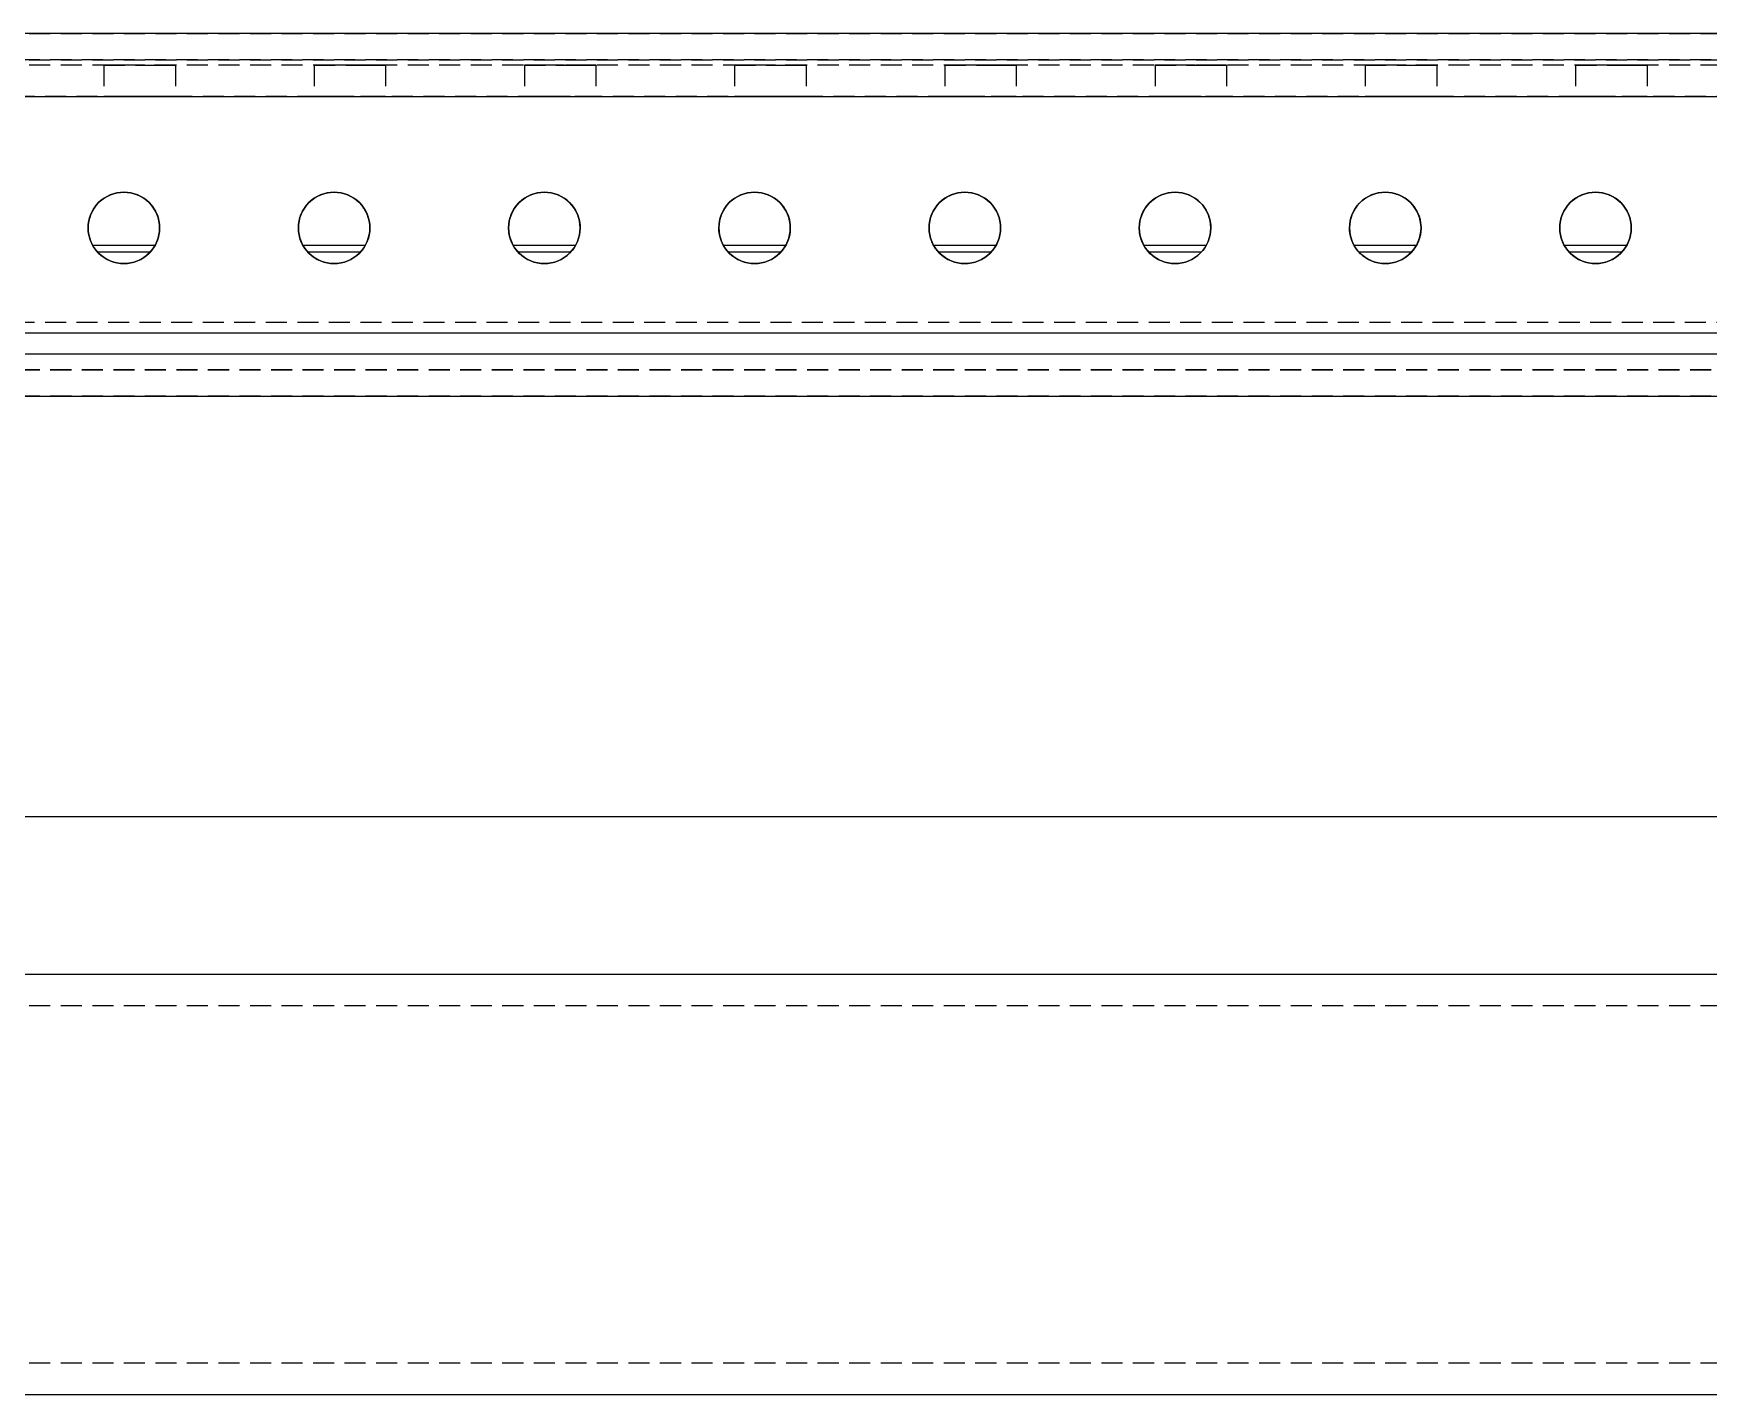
# Model space of a CAD drawing. Header units: metres. Extents: x -200 to 4040, y -1684 to 360.
# Drawn here: x 2071.4 to 2230.8, y -775 to -645.5 of the extents above; entities that cross this region are included whole.
import ezdxf

# ---------------------------------------------------------------- set-up
doc = ezdxf.new("R2010")
doc.units = ezdxf.units.M
doc.linetypes.add('DASHED2', pattern=[3, 2, -1])
for name, color, linetype in [('GIZLI', 8, 'DASHED2'), ('GORUNEN', 7, 'Continuous'), ('TEGET', 9, 'Continuous')]:
    doc.layers.add(name, color=color, linetype=linetype)

msp = doc.modelspace()

# ---------------------------------------------------------------- linework, layer by layer
at = {"layer": 'GIZLI'}
for points in [[(2630, -645.5), (445, -645.5)], [(445, -645.5), (2630, -645.5)], [(445, -645.5), (2630, -645.5)], [(2630, -648), (445, -648)], [(445, -648), (2630, -648)], [(2630, -648), (445, -648)], [(445, -648), (2630, -648)], [(2670, -648.5), (1121.5, -648.5)], [(2670, -648.5), (1121.5, -648.5)], [(2079.87, -648.5), (2078.1, -648.5)], [(2078.1, -648.5), (2083.13, -648.5)], [(2078.1, -648.5), (2078.1, -651.5)], [(2084.9, -648.5), (2079.87, -648.5)], [(2083.13, -648.5), (2084.9, -648.5)], [(2084.9, -648.5), (2084.9, -651.5)], [(2099.87, -648.5), (2098.1, -648.5)], [(2098.1, -648.5), (2103.13, -648.5)], [(2098.1, -648.5), (2098.1, -651.5)], [(2104.9, -648.5), (2099.87, -648.5)], [(2103.13, -648.5), (2104.9, -648.5)], [(2104.9, -648.5), (2104.9, -651.5)], [(2119.87, -648.5), (2118.1, -648.5)], [(2118.1, -648.5), (2123.13, -648.5)], [(2118.1, -648.5), (2118.1, -651.5)], [(2124.9, -648.5), (2119.87, -648.5)], [(2123.13, -648.5), (2124.9, -648.5)], [(2124.9, -648.5), (2124.9, -651.5)], [(2139.87, -648.5), (2138.1, -648.5)], [(2138.1, -648.5), (2143.13, -648.5)], [(2138.1, -648.5), (2138.1, -651.5)], [(2144.9, -648.5), (2139.87, -648.5)], [(2143.13, -648.5), (2144.9, -648.5)], [(2144.9, -648.5), (2144.9, -651.5)], [(2159.87, -648.5), (2158.1, -648.5)], [(2158.1, -648.5), (2163.13, -648.5)], [(2158.1, -648.5), (2158.1, -651.5)], [(2164.9, -648.5), (2159.87, -648.5)], [(2163.13, -648.5), (2164.9, -648.5)], [(2164.9, -648.5), (2164.9, -651.5)], [(2179.87, -648.5), (2178.1, -648.5)], [(2178.1, -648.5), (2183.13, -648.5)], [(2178.1, -648.5), (2178.1, -651.5)], [(2184.9, -648.5), (2179.87, -648.5)], [(2183.13, -648.5), (2184.9, -648.5)], [(2184.9, -648.5), (2184.9, -651.5)], [(2199.87, -648.5), (2198.1, -648.5)], [(2198.1, -648.5), (2203.13, -648.5)], [(2198.1, -648.5), (2198.1, -651.5)], [(2204.9, -648.5), (2199.87, -648.5)], [(2203.13, -648.5), (2204.9, -648.5)], [(2204.9, -648.5), (2204.9, -651.5)], [(2219.87, -648.5), (2218.1, -648.5)], [(2218.1, -648.5), (2223.13, -648.5)], [(2218.1, -648.5), (2218.1, -651.5)], [(2224.9, -648.5), (2219.87, -648.5)], [(2223.13, -648.5), (2224.9, -648.5)], [(2224.9, -648.5), (2224.9, -651.5)], [(3061.5, -651.5), (1121.5, -651.5)], [(3061.5, -651.5), (1121.5, -651.5)], [(2079.87, -651.5), (2078.1, -651.5)], [(2078.1, -651.5), (2083.13, -651.5)], [(2084.9, -651.5), (2079.87, -651.5)], [(2083.13, -651.5), (2084.9, -651.5)], [(2099.87, -651.5), (2098.1, -651.5)], [(2098.1, -651.5), (2103.13, -651.5)], [(2104.9, -651.5), (2099.87, -651.5)], [(2103.13, -651.5), (2104.9, -651.5)], [(2119.87, -651.5), (2118.1, -651.5)], [(2118.1, -651.5), (2123.13, -651.5)], [(2124.9, -651.5), (2119.87, -651.5)], [(2123.13, -651.5), (2124.9, -651.5)], [(2139.87, -651.5), (2138.1, -651.5)], [(2138.1, -651.5), (2143.13, -651.5)], [(2144.9, -651.5), (2139.87, -651.5)], [(2143.13, -651.5), (2144.9, -651.5)], [(2159.87, -651.5), (2158.1, -651.5)], [(2158.1, -651.5), (2163.13, -651.5)], [(2164.9, -651.5), (2159.87, -651.5)], [(2163.13, -651.5), (2164.9, -651.5)], [(2179.87, -651.5), (2178.1, -651.5)], [(2178.1, -651.5), (2183.13, -651.5)], [(2184.9, -651.5), (2179.87, -651.5)], [(2183.13, -651.5), (2184.9, -651.5)], [(2199.87, -651.5), (2198.1, -651.5)], [(2198.1, -651.5), (2203.13, -651.5)], [(2204.9, -651.5), (2199.87, -651.5)], [(2203.13, -651.5), (2204.9, -651.5)], [(2219.87, -651.5), (2218.1, -651.5)], [(2218.1, -651.5), (2223.13, -651.5)], [(2224.9, -651.5), (2219.87, -651.5)], [(2223.13, -651.5), (2224.9, -651.5)], [(2076.6, -664), (2076.615, -663.676), (2076.662, -663.355), (2076.738, -663.04), (2076.845, -662.733), (2076.98, -662.439), (2077.142, -662.158), (2077.331, -661.894), (2077.544, -661.649), (2077.779, -661.426), (2078.034, -661.226), (2078.307, -661.051), (2078.596, -660.903), (2078.897, -660.784), (2079.209, -660.693), (2079.528, -660.633), (2079.763, -660.608), (2080, -660.6)], [(2076.6, -664), (2076.616, -663.667), (2076.665, -663.337), (2076.746, -663.013), (2076.859, -662.699), (2077.001, -662.397), (2077.173, -662.111), (2077.372, -661.843), (2077.596, -661.596), (2077.843, -661.372), (2078.111, -661.173), (2078.397, -661.001), (2078.699, -660.859), (2079.013, -660.746), (2079.337, -660.665), (2079.667, -660.616), (2080, -660.6)], [(2080, -660.6), (2079.667, -660.616), (2079.337, -660.665), (2079.013, -660.746), (2078.699, -660.859), (2078.397, -661.001), (2078.111, -661.173), (2077.843, -661.372), (2077.596, -661.596), (2077.372, -661.843), (2077.173, -662.111), (2077.001, -662.397), (2076.859, -662.699), (2076.746, -663.013), (2076.665, -663.337), (2076.616, -663.667), (2076.6, -664)], [(2080, -660.6), (2080.324, -660.615), (2080.645, -660.662), (2080.96, -660.738), (2081.267, -660.845), (2081.561, -660.98), (2081.842, -661.142), (2082.106, -661.331), (2082.351, -661.544), (2082.574, -661.779), (2082.774, -662.034), (2082.949, -662.307), (2083.097, -662.596), (2083.216, -662.897), (2083.307, -663.209), (2083.367, -663.528), (2083.392, -663.763), (2083.4, -664)], [(2080, -660.6), (2080.333, -660.616), (2080.663, -660.665), (2080.987, -660.746), (2081.301, -660.859), (2081.603, -661.001), (2081.889, -661.173), (2082.157, -661.372), (2082.404, -661.596), (2082.628, -661.843), (2082.827, -662.111), (2082.999, -662.397), (2083.141, -662.699), (2083.254, -663.013), (2083.335, -663.337), (2083.384, -663.667), (2083.4, -664)], [(2083.4, -664), (2083.384, -663.667), (2083.335, -663.337), (2083.254, -663.013), (2083.141, -662.699), (2082.999, -662.397), (2082.827, -662.111), (2082.628, -661.843), (2082.404, -661.596), (2082.157, -661.372), (2081.889, -661.173), (2081.603, -661.001), (2081.301, -660.859), (2080.987, -660.746), (2080.663, -660.665), (2080.333, -660.616), (2080, -660.6)], [(2096.6, -664), (2096.615, -663.676), (2096.662, -663.355), (2096.738, -663.04), (2096.845, -662.733), (2096.98, -662.439), (2097.142, -662.158), (2097.331, -661.894), (2097.544, -661.649), (2097.779, -661.426), (2098.034, -661.226), (2098.307, -661.051), (2098.596, -660.903), (2098.897, -660.784), (2099.209, -660.693), (2099.528, -660.633), (2099.763, -660.608), (2100, -660.6)], [(2096.6, -664), (2096.616, -663.667), (2096.665, -663.337), (2096.746, -663.013), (2096.859, -662.699), (2097.001, -662.397), (2097.173, -662.111), (2097.372, -661.843), (2097.596, -661.596), (2097.843, -661.372), (2098.111, -661.173), (2098.397, -661.001), (2098.699, -660.859), (2099.013, -660.746), (2099.337, -660.665), (2099.667, -660.616), (2100, -660.6)], [(2100, -660.6), (2099.667, -660.616), (2099.337, -660.665), (2099.013, -660.746), (2098.699, -660.859), (2098.397, -661.001), (2098.111, -661.173), (2097.843, -661.372), (2097.596, -661.596), (2097.372, -661.843), (2097.173, -662.111), (2097.001, -662.397), (2096.859, -662.699), (2096.746, -663.013), (2096.665, -663.337), (2096.616, -663.667), (2096.6, -664)], [(2100, -660.6), (2100.324, -660.615), (2100.645, -660.662), (2100.96, -660.738), (2101.267, -660.845), (2101.561, -660.98), (2101.842, -661.142), (2102.106, -661.331), (2102.351, -661.544), (2102.574, -661.779), (2102.774, -662.034), (2102.949, -662.307), (2103.097, -662.596), (2103.216, -662.897), (2103.307, -663.209), (2103.367, -663.528), (2103.392, -663.763), (2103.4, -664)], [(2100, -660.6), (2100.333, -660.616), (2100.663, -660.665), (2100.987, -660.746), (2101.301, -660.859), (2101.603, -661.001), (2101.889, -661.173), (2102.157, -661.372), (2102.404, -661.596), (2102.628, -661.843), (2102.827, -662.111), (2102.999, -662.397), (2103.141, -662.699), (2103.254, -663.013), (2103.335, -663.337), (2103.384, -663.667), (2103.4, -664)], [(2103.4, -664), (2103.384, -663.667), (2103.335, -663.337), (2103.254, -663.013), (2103.141, -662.699), (2102.999, -662.397), (2102.827, -662.111), (2102.628, -661.843), (2102.404, -661.596), (2102.157, -661.372), (2101.889, -661.173), (2101.603, -661.001), (2101.301, -660.859), (2100.987, -660.746), (2100.663, -660.665), (2100.333, -660.616), (2100, -660.6)], [(2116.6, -664), (2116.615, -663.676), (2116.662, -663.355), (2116.738, -663.04), (2116.845, -662.733), (2116.98, -662.439), (2117.142, -662.158), (2117.331, -661.894), (2117.544, -661.649), (2117.779, -661.426), (2118.034, -661.226), (2118.307, -661.051), (2118.596, -660.903), (2118.897, -660.784), (2119.209, -660.693), (2119.528, -660.633), (2119.763, -660.608), (2120, -660.6)], [(2116.6, -664), (2116.616, -663.667), (2116.665, -663.337), (2116.746, -663.013), (2116.859, -662.699), (2117.001, -662.397), (2117.173, -662.111), (2117.372, -661.843), (2117.596, -661.596), (2117.843, -661.372), (2118.111, -661.173), (2118.397, -661.001), (2118.699, -660.859), (2119.013, -660.746), (2119.337, -660.665), (2119.667, -660.616), (2120, -660.6)], [(2120, -660.6), (2119.667, -660.616), (2119.337, -660.665), (2119.013, -660.746), (2118.699, -660.859), (2118.397, -661.001), (2118.111, -661.173), (2117.843, -661.372), (2117.596, -661.596), (2117.372, -661.843), (2117.173, -662.111), (2117.001, -662.397), (2116.859, -662.699), (2116.746, -663.013), (2116.665, -663.337), (2116.616, -663.667), (2116.6, -664)], [(2120, -660.6), (2120.324, -660.615), (2120.645, -660.662), (2120.96, -660.738), (2121.267, -660.845), (2121.561, -660.98), (2121.842, -661.142), (2122.106, -661.331), (2122.351, -661.544), (2122.574, -661.779), (2122.774, -662.034), (2122.949, -662.307), (2123.097, -662.596), (2123.216, -662.897), (2123.307, -663.209), (2123.367, -663.528), (2123.392, -663.763), (2123.4, -664)], [(2120, -660.6), (2120.333, -660.616), (2120.663, -660.665), (2120.987, -660.746), (2121.301, -660.859), (2121.603, -661.001), (2121.889, -661.173), (2122.157, -661.372), (2122.404, -661.596), (2122.628, -661.843), (2122.827, -662.111), (2122.999, -662.397), (2123.141, -662.699), (2123.254, -663.013), (2123.335, -663.337), (2123.384, -663.667), (2123.4, -664)], [(2123.4, -664), (2123.384, -663.667), (2123.335, -663.337), (2123.254, -663.013), (2123.141, -662.699), (2122.999, -662.397), (2122.827, -662.111), (2122.628, -661.843), (2122.404, -661.596), (2122.157, -661.372), (2121.889, -661.173), (2121.603, -661.001), (2121.301, -660.859), (2120.987, -660.746), (2120.663, -660.665), (2120.333, -660.616), (2120, -660.6)], [(2136.6, -664), (2136.615, -663.676), (2136.662, -663.355), (2136.738, -663.04), (2136.845, -662.733), (2136.98, -662.439), (2137.142, -662.158), (2137.331, -661.894), (2137.544, -661.649), (2137.779, -661.426), (2138.034, -661.226), (2138.307, -661.051), (2138.596, -660.903), (2138.897, -660.784), (2139.209, -660.693), (2139.528, -660.633), (2139.763, -660.608), (2140, -660.6)], [(2136.6, -664), (2136.616, -663.667), (2136.665, -663.337), (2136.746, -663.013), (2136.859, -662.699), (2137.001, -662.397), (2137.173, -662.111), (2137.372, -661.843), (2137.596, -661.596), (2137.843, -661.372), (2138.111, -661.173), (2138.397, -661.001), (2138.699, -660.859), (2139.013, -660.746), (2139.337, -660.665), (2139.667, -660.616), (2140, -660.6)], [(2140, -660.6), (2139.667, -660.616), (2139.337, -660.665), (2139.013, -660.746), (2138.699, -660.859), (2138.397, -661.001), (2138.111, -661.173), (2137.843, -661.372), (2137.596, -661.596), (2137.372, -661.843), (2137.173, -662.111), (2137.001, -662.397), (2136.859, -662.699), (2136.746, -663.013), (2136.665, -663.337), (2136.616, -663.667), (2136.6, -664)], [(2140, -660.6), (2140.324, -660.615), (2140.645, -660.662), (2140.96, -660.738), (2141.267, -660.845), (2141.561, -660.98), (2141.842, -661.142), (2142.106, -661.331), (2142.351, -661.544), (2142.574, -661.779), (2142.774, -662.034), (2142.949, -662.307), (2143.097, -662.596), (2143.216, -662.897), (2143.307, -663.209), (2143.367, -663.528), (2143.392, -663.763), (2143.4, -664)], [(2140, -660.6), (2140.333, -660.616), (2140.663, -660.665), (2140.987, -660.746), (2141.301, -660.859), (2141.603, -661.001), (2141.889, -661.173), (2142.157, -661.372), (2142.404, -661.596), (2142.628, -661.843), (2142.827, -662.111), (2142.999, -662.397), (2143.141, -662.699), (2143.254, -663.013), (2143.335, -663.337), (2143.384, -663.667), (2143.4, -664)], [(2143.4, -664), (2143.384, -663.667), (2143.335, -663.337), (2143.254, -663.013), (2143.141, -662.699), (2142.999, -662.397), (2142.827, -662.111), (2142.628, -661.843), (2142.404, -661.596), (2142.157, -661.372), (2141.889, -661.173), (2141.603, -661.001), (2141.301, -660.859), (2140.987, -660.746), (2140.663, -660.665), (2140.333, -660.616), (2140, -660.6)], [(2156.6, -664), (2156.615, -663.676), (2156.662, -663.355), (2156.738, -663.04), (2156.845, -662.733), (2156.98, -662.439), (2157.142, -662.158), (2157.331, -661.894), (2157.544, -661.649), (2157.779, -661.426), (2158.034, -661.226), (2158.307, -661.051), (2158.596, -660.903), (2158.897, -660.784), (2159.209, -660.693), (2159.528, -660.633), (2159.763, -660.608), (2160, -660.6)], [(2156.6, -664), (2156.616, -663.667), (2156.665, -663.337), (2156.746, -663.013), (2156.859, -662.699), (2157.001, -662.397), (2157.173, -662.111), (2157.372, -661.843), (2157.596, -661.596), (2157.843, -661.372), (2158.111, -661.173), (2158.397, -661.001), (2158.699, -660.859), (2159.013, -660.746), (2159.337, -660.665), (2159.667, -660.616), (2160, -660.6)], [(2160, -660.6), (2159.667, -660.616), (2159.337, -660.665), (2159.013, -660.746), (2158.699, -660.859), (2158.397, -661.001), (2158.111, -661.173), (2157.843, -661.372), (2157.596, -661.596), (2157.372, -661.843), (2157.173, -662.111), (2157.001, -662.397), (2156.859, -662.699), (2156.746, -663.013), (2156.665, -663.337), (2156.616, -663.667), (2156.6, -664)], [(2160, -660.6), (2160.324, -660.615), (2160.645, -660.662), (2160.96, -660.738), (2161.267, -660.845), (2161.561, -660.98), (2161.842, -661.142), (2162.106, -661.331), (2162.351, -661.544), (2162.574, -661.779), (2162.774, -662.034), (2162.949, -662.307), (2163.097, -662.596), (2163.216, -662.897), (2163.307, -663.209), (2163.367, -663.528), (2163.392, -663.763), (2163.4, -664)], [(2160, -660.6), (2160.333, -660.616), (2160.663, -660.665), (2160.987, -660.746), (2161.301, -660.859), (2161.603, -661.001), (2161.889, -661.173), (2162.157, -661.372), (2162.404, -661.596), (2162.628, -661.843), (2162.827, -662.111), (2162.999, -662.397), (2163.141, -662.699), (2163.254, -663.013), (2163.335, -663.337), (2163.384, -663.667), (2163.4, -664)], [(2163.4, -664), (2163.384, -663.667), (2163.335, -663.337), (2163.254, -663.013), (2163.141, -662.699), (2162.999, -662.397), (2162.827, -662.111), (2162.628, -661.843), (2162.404, -661.596), (2162.157, -661.372), (2161.889, -661.173), (2161.603, -661.001), (2161.301, -660.859), (2160.987, -660.746), (2160.663, -660.665), (2160.333, -660.616), (2160, -660.6)], [(2176.6, -664), (2176.615, -663.676), (2176.662, -663.355), (2176.738, -663.04), (2176.845, -662.733), (2176.98, -662.439), (2177.142, -662.158), (2177.331, -661.894), (2177.544, -661.649), (2177.779, -661.426), (2178.034, -661.226), (2178.307, -661.051), (2178.596, -660.903), (2178.897, -660.784), (2179.209, -660.693), (2179.528, -660.633), (2179.763, -660.608), (2180, -660.6)], [(2176.6, -664), (2176.616, -663.667), (2176.665, -663.337), (2176.746, -663.013), (2176.859, -662.699), (2177.001, -662.397), (2177.173, -662.111), (2177.372, -661.843), (2177.596, -661.596), (2177.843, -661.372), (2178.111, -661.173), (2178.397, -661.001), (2178.699, -660.859), (2179.013, -660.746), (2179.337, -660.665), (2179.667, -660.616), (2180, -660.6)], [(2180, -660.6), (2179.667, -660.616), (2179.337, -660.665), (2179.013, -660.746), (2178.699, -660.859), (2178.397, -661.001), (2178.111, -661.173), (2177.843, -661.372), (2177.596, -661.596), (2177.372, -661.843), (2177.173, -662.111), (2177.001, -662.397), (2176.859, -662.699), (2176.746, -663.013), (2176.665, -663.337), (2176.616, -663.667), (2176.6, -664)], [(2180, -660.6), (2180.324, -660.615), (2180.645, -660.662), (2180.96, -660.738), (2181.267, -660.845), (2181.561, -660.98), (2181.842, -661.142), (2182.106, -661.331), (2182.351, -661.544), (2182.574, -661.779), (2182.774, -662.034), (2182.949, -662.307), (2183.097, -662.596), (2183.216, -662.897), (2183.307, -663.209), (2183.367, -663.528), (2183.392, -663.763), (2183.4, -664)], [(2180, -660.6), (2180.333, -660.616), (2180.663, -660.665), (2180.987, -660.746), (2181.301, -660.859), (2181.603, -661.001), (2181.889, -661.173), (2182.157, -661.372), (2182.404, -661.596), (2182.628, -661.843), (2182.827, -662.111), (2182.999, -662.397), (2183.141, -662.699), (2183.254, -663.013), (2183.335, -663.337), (2183.384, -663.667), (2183.4, -664)], [(2183.4, -664), (2183.384, -663.667), (2183.335, -663.337), (2183.254, -663.013), (2183.141, -662.699), (2182.999, -662.397), (2182.827, -662.111), (2182.628, -661.843), (2182.404, -661.596), (2182.157, -661.372), (2181.889, -661.173), (2181.603, -661.001), (2181.301, -660.859), (2180.987, -660.746), (2180.663, -660.665), (2180.333, -660.616), (2180, -660.6)], [(2196.6, -664), (2196.615, -663.676), (2196.662, -663.355), (2196.738, -663.04), (2196.845, -662.733), (2196.98, -662.439), (2197.142, -662.158), (2197.331, -661.894), (2197.544, -661.649), (2197.779, -661.426), (2198.034, -661.226), (2198.307, -661.051), (2198.596, -660.903), (2198.897, -660.784), (2199.209, -660.693), (2199.528, -660.633), (2199.763, -660.608), (2200, -660.6)], [(2196.6, -664), (2196.616, -663.667), (2196.665, -663.337), (2196.746, -663.013), (2196.859, -662.699), (2197.001, -662.397), (2197.173, -662.111), (2197.372, -661.843), (2197.596, -661.596), (2197.843, -661.372), (2198.111, -661.173), (2198.397, -661.001), (2198.699, -660.859), (2199.013, -660.746), (2199.337, -660.665), (2199.667, -660.616), (2200, -660.6)], [(2200, -660.6), (2199.667, -660.616), (2199.337, -660.665), (2199.013, -660.746), (2198.699, -660.859), (2198.397, -661.001), (2198.111, -661.173), (2197.843, -661.372), (2197.596, -661.596), (2197.372, -661.843), (2197.173, -662.111), (2197.001, -662.397), (2196.859, -662.699), (2196.746, -663.013), (2196.665, -663.337), (2196.616, -663.667), (2196.6, -664)], [(2200, -660.6), (2200.324, -660.615), (2200.645, -660.662), (2200.96, -660.738), (2201.267, -660.845), (2201.561, -660.98), (2201.842, -661.142), (2202.106, -661.331), (2202.351, -661.544), (2202.574, -661.779), (2202.774, -662.034), (2202.949, -662.307), (2203.097, -662.596), (2203.216, -662.897), (2203.307, -663.209), (2203.367, -663.528), (2203.392, -663.763), (2203.4, -664)], [(2200, -660.6), (2200.333, -660.616), (2200.663, -660.665), (2200.987, -660.746), (2201.301, -660.859), (2201.603, -661.001), (2201.889, -661.173), (2202.157, -661.372), (2202.404, -661.596), (2202.628, -661.843), (2202.827, -662.111), (2202.999, -662.397), (2203.141, -662.699), (2203.254, -663.013), (2203.335, -663.337), (2203.384, -663.667), (2203.4, -664)], [(2203.4, -664), (2203.384, -663.667), (2203.335, -663.337), (2203.254, -663.013), (2203.141, -662.699), (2202.999, -662.397), (2202.827, -662.111), (2202.628, -661.843), (2202.404, -661.596), (2202.157, -661.372), (2201.889, -661.173), (2201.603, -661.001), (2201.301, -660.859), (2200.987, -660.746), (2200.663, -660.665), (2200.333, -660.616), (2200, -660.6)], [(2216.6, -664), (2216.615, -663.676), (2216.662, -663.355), (2216.738, -663.04), (2216.845, -662.733), (2216.98, -662.439), (2217.142, -662.158), (2217.331, -661.894), (2217.544, -661.649), (2217.779, -661.426), (2218.034, -661.226), (2218.307, -661.051), (2218.596, -660.903), (2218.897, -660.784), (2219.209, -660.693), (2219.528, -660.633), (2219.763, -660.608), (2220, -660.6)], [(2216.6, -664), (2216.616, -663.667), (2216.665, -663.337), (2216.746, -663.013), (2216.859, -662.699), (2217.001, -662.397), (2217.173, -662.111), (2217.372, -661.843), (2217.596, -661.596), (2217.843, -661.372), (2218.111, -661.173), (2218.397, -661.001), (2218.699, -660.859), (2219.013, -660.746), (2219.337, -660.665), (2219.667, -660.616), (2220, -660.6)], [(2220, -660.6), (2219.667, -660.616), (2219.337, -660.665), (2219.013, -660.746), (2218.699, -660.859), (2218.397, -661.001), (2218.111, -661.173), (2217.843, -661.372), (2217.596, -661.596), (2217.372, -661.843), (2217.173, -662.111), (2217.001, -662.397), (2216.859, -662.699), (2216.746, -663.013), (2216.665, -663.337), (2216.616, -663.667), (2216.6, -664)], [(2220, -660.6), (2220.324, -660.615), (2220.645, -660.662), (2220.96, -660.738), (2221.267, -660.845), (2221.561, -660.98), (2221.842, -661.142), (2222.106, -661.331), (2222.351, -661.544), (2222.574, -661.779), (2222.774, -662.034), (2222.949, -662.307), (2223.097, -662.596), (2223.216, -662.897), (2223.307, -663.209), (2223.367, -663.528), (2223.392, -663.763), (2223.4, -664)], [(2220, -660.6), (2220.333, -660.616), (2220.663, -660.665), (2220.987, -660.746), (2221.301, -660.859), (2221.603, -661.001), (2221.889, -661.173), (2222.157, -661.372), (2222.404, -661.596), (2222.628, -661.843), (2222.827, -662.111), (2222.999, -662.397), (2223.141, -662.699), (2223.254, -663.013), (2223.335, -663.337), (2223.384, -663.667), (2223.4, -664)], [(2223.4, -664), (2223.384, -663.667), (2223.335, -663.337), (2223.254, -663.013), (2223.141, -662.699), (2222.999, -662.397), (2222.827, -662.111), (2222.628, -661.843), (2222.404, -661.596), (2222.157, -661.372), (2221.889, -661.173), (2221.603, -661.001), (2221.301, -660.859), (2220.987, -660.746), (2220.663, -660.665), (2220.333, -660.616), (2220, -660.6)], [(2080, -667.4), (2079.676, -667.385), (2079.355, -667.338), (2079.04, -667.262), (2078.733, -667.155), (2078.439, -667.02), (2078.158, -666.858), (2077.894, -666.669), (2077.649, -666.456), (2077.426, -666.221), (2077.226, -665.966), (2077.051, -665.693), (2076.903, -665.404), (2076.784, -665.103), (2076.693, -664.791), (2076.633, -664.472), (2076.608, -664.237), (2076.6, -664)], [(2080, -667.4), (2079.667, -667.384), (2079.337, -667.335), (2079.013, -667.254), (2078.699, -667.141), (2078.397, -666.999), (2078.111, -666.827), (2077.843, -666.628), (2077.596, -666.404), (2077.372, -666.157), (2077.173, -665.889), (2077.001, -665.603), (2076.859, -665.301), (2076.746, -664.987), (2076.665, -664.663), (2076.616, -664.333), (2076.6, -664)], [(2076.6, -664), (2076.616, -664.333), (2076.665, -664.663), (2076.746, -664.987), (2076.859, -665.301), (2077.001, -665.603), (2077.173, -665.889), (2077.372, -666.157), (2077.596, -666.404), (2077.843, -666.628), (2078.111, -666.827), (2078.397, -666.999), (2078.699, -667.141), (2079.013, -667.254), (2079.337, -667.335), (2079.667, -667.384), (2080, -667.4)], [(2083.4, -664), (2083.385, -664.324), (2083.338, -664.645), (2083.262, -664.96), (2083.155, -665.267), (2083.02, -665.561), (2082.858, -665.842), (2082.669, -666.106), (2082.456, -666.351), (2082.221, -666.574), (2081.966, -666.774), (2081.693, -666.949), (2081.404, -667.097), (2081.103, -667.216), (2080.791, -667.307), (2080.472, -667.367), (2080.237, -667.392), (2080, -667.4)], [(2083.4, -664), (2083.384, -664.333), (2083.335, -664.663), (2083.254, -664.987), (2083.141, -665.301), (2082.999, -665.603), (2082.827, -665.889), (2082.628, -666.157), (2082.404, -666.404), (2082.157, -666.628), (2081.889, -666.827), (2081.603, -666.999), (2081.301, -667.141), (2080.987, -667.254), (2080.663, -667.335), (2080.333, -667.384), (2080, -667.4)], [(2080, -667.4), (2080.333, -667.384), (2080.663, -667.335), (2080.987, -667.254), (2081.301, -667.141), (2081.603, -666.999), (2081.889, -666.827), (2082.157, -666.628), (2082.404, -666.404), (2082.628, -666.157), (2082.827, -665.889), (2082.999, -665.603), (2083.141, -665.301), (2083.254, -664.987), (2083.335, -664.663), (2083.384, -664.333), (2083.4, -664)], [(2100, -667.4), (2099.676, -667.385), (2099.355, -667.338), (2099.04, -667.262), (2098.733, -667.155), (2098.439, -667.02), (2098.158, -666.858), (2097.894, -666.669), (2097.649, -666.456), (2097.426, -666.221), (2097.226, -665.966), (2097.051, -665.693), (2096.903, -665.404), (2096.784, -665.103), (2096.693, -664.791), (2096.633, -664.472), (2096.608, -664.237), (2096.6, -664)], [(2100, -667.4), (2099.667, -667.384), (2099.337, -667.335), (2099.013, -667.254), (2098.699, -667.141), (2098.397, -666.999), (2098.111, -666.827), (2097.843, -666.628), (2097.596, -666.404), (2097.372, -666.157), (2097.173, -665.889), (2097.001, -665.603), (2096.859, -665.301), (2096.746, -664.987), (2096.665, -664.663), (2096.616, -664.333), (2096.6, -664)], [(2096.6, -664), (2096.616, -664.333), (2096.665, -664.663), (2096.746, -664.987), (2096.859, -665.301), (2097.001, -665.603), (2097.173, -665.889), (2097.372, -666.157), (2097.596, -666.404), (2097.843, -666.628), (2098.111, -666.827), (2098.397, -666.999), (2098.699, -667.141), (2099.013, -667.254), (2099.337, -667.335), (2099.667, -667.384), (2100, -667.4)], [(2103.4, -664), (2103.385, -664.324), (2103.338, -664.645), (2103.262, -664.96), (2103.155, -665.267), (2103.02, -665.561), (2102.858, -665.842), (2102.669, -666.106), (2102.456, -666.351), (2102.221, -666.574), (2101.966, -666.774), (2101.693, -666.949), (2101.404, -667.097), (2101.103, -667.216), (2100.791, -667.307), (2100.472, -667.367), (2100.237, -667.392), (2100, -667.4)], [(2103.4, -664), (2103.384, -664.333), (2103.335, -664.663), (2103.254, -664.987), (2103.141, -665.301), (2102.999, -665.603), (2102.827, -665.889), (2102.628, -666.157), (2102.404, -666.404), (2102.157, -666.628), (2101.889, -666.827), (2101.603, -666.999), (2101.301, -667.141), (2100.987, -667.254), (2100.663, -667.335), (2100.333, -667.384), (2100, -667.4)], [(2100, -667.4), (2100.333, -667.384), (2100.663, -667.335), (2100.987, -667.254), (2101.301, -667.141), (2101.603, -666.999), (2101.889, -666.827), (2102.157, -666.628), (2102.404, -666.404), (2102.628, -666.157), (2102.827, -665.889), (2102.999, -665.603), (2103.141, -665.301), (2103.254, -664.987), (2103.335, -664.663), (2103.384, -664.333), (2103.4, -664)], [(2120, -667.4), (2119.676, -667.385), (2119.355, -667.338), (2119.04, -667.262), (2118.733, -667.155), (2118.439, -667.02), (2118.158, -666.858), (2117.894, -666.669), (2117.649, -666.456), (2117.426, -666.221), (2117.226, -665.966), (2117.051, -665.693), (2116.903, -665.404), (2116.784, -665.103), (2116.693, -664.791), (2116.633, -664.472), (2116.608, -664.237), (2116.6, -664)], [(2120, -667.4), (2119.667, -667.384), (2119.337, -667.335), (2119.013, -667.254), (2118.699, -667.141), (2118.397, -666.999), (2118.111, -666.827), (2117.843, -666.628), (2117.596, -666.404), (2117.372, -666.157), (2117.173, -665.889), (2117.001, -665.603), (2116.859, -665.301), (2116.746, -664.987), (2116.665, -664.663), (2116.616, -664.333), (2116.6, -664)], [(2116.6, -664), (2116.616, -664.333), (2116.665, -664.663), (2116.746, -664.987), (2116.859, -665.301), (2117.001, -665.603), (2117.173, -665.889), (2117.372, -666.157), (2117.596, -666.404), (2117.843, -666.628), (2118.111, -666.827), (2118.397, -666.999), (2118.699, -667.141), (2119.013, -667.254), (2119.337, -667.335), (2119.667, -667.384), (2120, -667.4)], [(2123.4, -664), (2123.385, -664.324), (2123.338, -664.645), (2123.262, -664.96), (2123.155, -665.267), (2123.02, -665.561), (2122.858, -665.842), (2122.669, -666.106), (2122.456, -666.351), (2122.221, -666.574), (2121.966, -666.774), (2121.693, -666.949), (2121.404, -667.097), (2121.103, -667.216), (2120.791, -667.307), (2120.472, -667.367), (2120.237, -667.392), (2120, -667.4)], [(2123.4, -664), (2123.384, -664.333), (2123.335, -664.663), (2123.254, -664.987), (2123.141, -665.301), (2122.999, -665.603), (2122.827, -665.889), (2122.628, -666.157), (2122.404, -666.404), (2122.157, -666.628), (2121.889, -666.827), (2121.603, -666.999), (2121.301, -667.141), (2120.987, -667.254), (2120.663, -667.335), (2120.333, -667.384), (2120, -667.4)], [(2120, -667.4), (2120.333, -667.384), (2120.663, -667.335), (2120.987, -667.254), (2121.301, -667.141), (2121.603, -666.999), (2121.889, -666.827), (2122.157, -666.628), (2122.404, -666.404), (2122.628, -666.157), (2122.827, -665.889), (2122.999, -665.603), (2123.141, -665.301), (2123.254, -664.987), (2123.335, -664.663), (2123.384, -664.333), (2123.4, -664)], [(2140, -667.4), (2139.676, -667.385), (2139.355, -667.338), (2139.04, -667.262), (2138.733, -667.155), (2138.439, -667.02), (2138.158, -666.858), (2137.894, -666.669), (2137.649, -666.456), (2137.426, -666.221), (2137.226, -665.966), (2137.051, -665.693), (2136.903, -665.404), (2136.784, -665.103), (2136.693, -664.791), (2136.633, -664.472), (2136.608, -664.237), (2136.6, -664)], [(2140, -667.4), (2139.667, -667.384), (2139.337, -667.335), (2139.013, -667.254), (2138.699, -667.141), (2138.397, -666.999), (2138.111, -666.827), (2137.843, -666.628), (2137.596, -666.404), (2137.372, -666.157), (2137.173, -665.889), (2137.001, -665.603), (2136.859, -665.301), (2136.746, -664.987), (2136.665, -664.663), (2136.616, -664.333), (2136.6, -664)], [(2136.6, -664), (2136.616, -664.333), (2136.665, -664.663), (2136.746, -664.987), (2136.859, -665.301), (2137.001, -665.603), (2137.173, -665.889), (2137.372, -666.157), (2137.596, -666.404), (2137.843, -666.628), (2138.111, -666.827), (2138.397, -666.999), (2138.699, -667.141), (2139.013, -667.254), (2139.337, -667.335), (2139.667, -667.384), (2140, -667.4)], [(2143.4, -664), (2143.385, -664.324), (2143.338, -664.645), (2143.262, -664.96), (2143.155, -665.267), (2143.02, -665.561), (2142.858, -665.842), (2142.669, -666.106), (2142.456, -666.351), (2142.221, -666.574), (2141.966, -666.774), (2141.693, -666.949), (2141.404, -667.097), (2141.103, -667.216), (2140.791, -667.307), (2140.472, -667.367), (2140.237, -667.392), (2140, -667.4)], [(2143.4, -664), (2143.384, -664.333), (2143.335, -664.663), (2143.254, -664.987), (2143.141, -665.301), (2142.999, -665.603), (2142.827, -665.889), (2142.628, -666.157), (2142.404, -666.404), (2142.157, -666.628), (2141.889, -666.827), (2141.603, -666.999), (2141.301, -667.141), (2140.987, -667.254), (2140.663, -667.335), (2140.333, -667.384), (2140, -667.4)], [(2140, -667.4), (2140.333, -667.384), (2140.663, -667.335), (2140.987, -667.254), (2141.301, -667.141), (2141.603, -666.999), (2141.889, -666.827), (2142.157, -666.628), (2142.404, -666.404), (2142.628, -666.157), (2142.827, -665.889), (2142.999, -665.603), (2143.141, -665.301), (2143.254, -664.987), (2143.335, -664.663), (2143.384, -664.333), (2143.4, -664)], [(2160, -667.4), (2159.676, -667.385), (2159.355, -667.338), (2159.04, -667.262), (2158.733, -667.155), (2158.439, -667.02), (2158.158, -666.858), (2157.894, -666.669), (2157.649, -666.456), (2157.426, -666.221), (2157.226, -665.966), (2157.051, -665.693), (2156.903, -665.404), (2156.784, -665.103), (2156.693, -664.791), (2156.633, -664.472), (2156.608, -664.237), (2156.6, -664)], [(2160, -667.4), (2159.667, -667.384), (2159.337, -667.335), (2159.013, -667.254), (2158.699, -667.141), (2158.397, -666.999), (2158.111, -666.827), (2157.843, -666.628), (2157.596, -666.404), (2157.372, -666.157), (2157.173, -665.889), (2157.001, -665.603), (2156.859, -665.301), (2156.746, -664.987), (2156.665, -664.663), (2156.616, -664.333), (2156.6, -664)], [(2156.6, -664), (2156.616, -664.333), (2156.665, -664.663), (2156.746, -664.987), (2156.859, -665.301), (2157.001, -665.603), (2157.173, -665.889), (2157.372, -666.157), (2157.596, -666.404), (2157.843, -666.628), (2158.111, -666.827), (2158.397, -666.999), (2158.699, -667.141), (2159.013, -667.254), (2159.337, -667.335), (2159.667, -667.384), (2160, -667.4)], [(2163.4, -664), (2163.385, -664.324), (2163.338, -664.645), (2163.262, -664.96), (2163.155, -665.267), (2163.02, -665.561), (2162.858, -665.842), (2162.669, -666.106), (2162.456, -666.351), (2162.221, -666.574), (2161.966, -666.774), (2161.693, -666.949), (2161.404, -667.097), (2161.103, -667.216), (2160.791, -667.307), (2160.472, -667.367), (2160.237, -667.392), (2160, -667.4)], [(2163.4, -664), (2163.384, -664.333), (2163.335, -664.663), (2163.254, -664.987), (2163.141, -665.301), (2162.999, -665.603), (2162.827, -665.889), (2162.628, -666.157), (2162.404, -666.404), (2162.157, -666.628), (2161.889, -666.827), (2161.603, -666.999), (2161.301, -667.141), (2160.987, -667.254), (2160.663, -667.335), (2160.333, -667.384), (2160, -667.4)], [(2160, -667.4), (2160.333, -667.384), (2160.663, -667.335), (2160.987, -667.254), (2161.301, -667.141), (2161.603, -666.999), (2161.889, -666.827), (2162.157, -666.628), (2162.404, -666.404), (2162.628, -666.157), (2162.827, -665.889), (2162.999, -665.603), (2163.141, -665.301), (2163.254, -664.987), (2163.335, -664.663), (2163.384, -664.333), (2163.4, -664)], [(2180, -667.4), (2179.676, -667.385), (2179.355, -667.338), (2179.04, -667.262), (2178.733, -667.155), (2178.439, -667.02), (2178.158, -666.858), (2177.894, -666.669), (2177.649, -666.456), (2177.426, -666.221), (2177.226, -665.966), (2177.051, -665.693), (2176.903, -665.404), (2176.784, -665.103), (2176.693, -664.791), (2176.633, -664.472), (2176.608, -664.237), (2176.6, -664)], [(2180, -667.4), (2179.667, -667.384), (2179.337, -667.335), (2179.013, -667.254), (2178.699, -667.141), (2178.397, -666.999), (2178.111, -666.827), (2177.843, -666.628), (2177.596, -666.404), (2177.372, -666.157), (2177.173, -665.889), (2177.001, -665.603), (2176.859, -665.301), (2176.746, -664.987), (2176.665, -664.663), (2176.616, -664.333), (2176.6, -664)], [(2176.6, -664), (2176.616, -664.333), (2176.665, -664.663), (2176.746, -664.987), (2176.859, -665.301), (2177.001, -665.603), (2177.173, -665.889), (2177.372, -666.157), (2177.596, -666.404), (2177.843, -666.628), (2178.111, -666.827), (2178.397, -666.999), (2178.699, -667.141), (2179.013, -667.254), (2179.337, -667.335), (2179.667, -667.384), (2180, -667.4)], [(2183.4, -664), (2183.385, -664.324), (2183.338, -664.645), (2183.262, -664.96), (2183.155, -665.267), (2183.02, -665.561), (2182.858, -665.842), (2182.669, -666.106), (2182.456, -666.351), (2182.221, -666.574), (2181.966, -666.774), (2181.693, -666.949), (2181.404, -667.097), (2181.103, -667.216), (2180.791, -667.307), (2180.472, -667.367), (2180.237, -667.392), (2180, -667.4)], [(2183.4, -664), (2183.384, -664.333), (2183.335, -664.663), (2183.254, -664.987), (2183.141, -665.301), (2182.999, -665.603), (2182.827, -665.889), (2182.628, -666.157), (2182.404, -666.404), (2182.157, -666.628), (2181.889, -666.827), (2181.603, -666.999), (2181.301, -667.141), (2180.987, -667.254), (2180.663, -667.335), (2180.333, -667.384), (2180, -667.4)], [(2180, -667.4), (2180.333, -667.384), (2180.663, -667.335), (2180.987, -667.254), (2181.301, -667.141), (2181.603, -666.999), (2181.889, -666.827), (2182.157, -666.628), (2182.404, -666.404), (2182.628, -666.157), (2182.827, -665.889), (2182.999, -665.603), (2183.141, -665.301), (2183.254, -664.987), (2183.335, -664.663), (2183.384, -664.333), (2183.4, -664)], [(2200, -667.4), (2199.676, -667.385), (2199.355, -667.338), (2199.04, -667.262), (2198.733, -667.155), (2198.439, -667.02), (2198.158, -666.858), (2197.894, -666.669), (2197.649, -666.456), (2197.426, -666.221), (2197.226, -665.966), (2197.051, -665.693), (2196.903, -665.404), (2196.784, -665.103), (2196.693, -664.791), (2196.633, -664.472), (2196.608, -664.237), (2196.6, -664)], [(2200, -667.4), (2199.667, -667.384), (2199.337, -667.335), (2199.013, -667.254), (2198.699, -667.141), (2198.397, -666.999), (2198.111, -666.827), (2197.843, -666.628), (2197.596, -666.404), (2197.372, -666.157), (2197.173, -665.889), (2197.001, -665.603), (2196.859, -665.301), (2196.746, -664.987), (2196.665, -664.663), (2196.616, -664.333), (2196.6, -664)], [(2196.6, -664), (2196.616, -664.333), (2196.665, -664.663), (2196.746, -664.987), (2196.859, -665.301), (2197.001, -665.603), (2197.173, -665.889), (2197.372, -666.157), (2197.596, -666.404), (2197.843, -666.628), (2198.111, -666.827), (2198.397, -666.999), (2198.699, -667.141), (2199.013, -667.254), (2199.337, -667.335), (2199.667, -667.384), (2200, -667.4)], [(2203.4, -664), (2203.385, -664.324), (2203.338, -664.645), (2203.262, -664.96), (2203.155, -665.267), (2203.02, -665.561), (2202.858, -665.842), (2202.669, -666.106), (2202.456, -666.351), (2202.221, -666.574), (2201.966, -666.774), (2201.693, -666.949), (2201.404, -667.097), (2201.103, -667.216), (2200.791, -667.307), (2200.472, -667.367), (2200.237, -667.392), (2200, -667.4)], [(2203.4, -664), (2203.384, -664.333), (2203.335, -664.663), (2203.254, -664.987), (2203.141, -665.301), (2202.999, -665.603), (2202.827, -665.889), (2202.628, -666.157), (2202.404, -666.404), (2202.157, -666.628), (2201.889, -666.827), (2201.603, -666.999), (2201.301, -667.141), (2200.987, -667.254), (2200.663, -667.335), (2200.333, -667.384), (2200, -667.4)], [(2200, -667.4), (2200.333, -667.384), (2200.663, -667.335), (2200.987, -667.254), (2201.301, -667.141), (2201.603, -666.999), (2201.889, -666.827), (2202.157, -666.628), (2202.404, -666.404), (2202.628, -666.157), (2202.827, -665.889), (2202.999, -665.603), (2203.141, -665.301), (2203.254, -664.987), (2203.335, -664.663), (2203.384, -664.333), (2203.4, -664)], [(2220, -667.4), (2219.676, -667.385), (2219.355, -667.338), (2219.04, -667.262), (2218.733, -667.155), (2218.439, -667.02), (2218.158, -666.858), (2217.894, -666.669), (2217.649, -666.456), (2217.426, -666.221), (2217.226, -665.966), (2217.051, -665.693), (2216.903, -665.404), (2216.784, -665.103), (2216.693, -664.791), (2216.633, -664.472), (2216.608, -664.237), (2216.6, -664)], [(2220, -667.4), (2219.667, -667.384), (2219.337, -667.335), (2219.013, -667.254), (2218.699, -667.141), (2218.397, -666.999), (2218.111, -666.827), (2217.843, -666.628), (2217.596, -666.404), (2217.372, -666.157), (2217.173, -665.889), (2217.001, -665.603), (2216.859, -665.301), (2216.746, -664.987), (2216.665, -664.663), (2216.616, -664.333), (2216.6, -664)], [(2216.6, -664), (2216.616, -664.333), (2216.665, -664.663), (2216.746, -664.987), (2216.859, -665.301), (2217.001, -665.603), (2217.173, -665.889), (2217.372, -666.157), (2217.596, -666.404), (2217.843, -666.628), (2218.111, -666.827), (2218.397, -666.999), (2218.699, -667.141), (2219.013, -667.254), (2219.337, -667.335), (2219.667, -667.384), (2220, -667.4)], [(2223.4, -664), (2223.385, -664.324), (2223.338, -664.645), (2223.262, -664.96), (2223.155, -665.267), (2223.02, -665.561), (2222.858, -665.842), (2222.669, -666.106), (2222.456, -666.351), (2222.221, -666.574), (2221.966, -666.774), (2221.693, -666.949), (2221.404, -667.097), (2221.103, -667.216), (2220.791, -667.307), (2220.472, -667.367), (2220.237, -667.392), (2220, -667.4)], [(2223.4, -664), (2223.384, -664.333), (2223.335, -664.663), (2223.254, -664.987), (2223.141, -665.301), (2222.999, -665.603), (2222.827, -665.889), (2222.628, -666.157), (2222.404, -666.404), (2222.157, -666.628), (2221.889, -666.827), (2221.603, -666.999), (2221.301, -667.141), (2220.987, -667.254), (2220.663, -667.335), (2220.333, -667.384), (2220, -667.4)], [(2220, -667.4), (2220.333, -667.384), (2220.663, -667.335), (2220.987, -667.254), (2221.301, -667.141), (2221.603, -666.999), (2221.889, -666.827), (2222.157, -666.628), (2222.404, -666.404), (2222.628, -666.157), (2222.827, -665.889), (2222.999, -665.603), (2223.141, -665.301), (2223.254, -664.987), (2223.335, -664.663), (2223.384, -664.333), (2223.4, -664)], [(3061.5, -673), (1121.5, -673)], [(3061.5, -673), (1121.5, -673)], [(3061.5, -673), (1121.5, -673)], [(3061.5, -673), (1121.5, -673)], [(3061.5, -676), (1121.5, -676)], [(2670, -676), (1121.5, -676)], [(3061.5, -676), (1121.5, -676)], [(3061.5, -676), (1121.5, -676)], [(2630, -677.5), (150, -677.5)], [(150, -677.5), (2630, -677.5)], [(2630, -680), (150, -680)], [(-100, -720), (3340, -720)], [(-100, -735), (3340, -735)], [(-80, -735), (3320, -735)], [(-80, -735), (3320, -735)], [(-80, -735), (3320, -735)], [(-80, -735), (3320, -735)], [(-80, -738), (3320, -738)], [(-80, -738), (3320, -738)], [(-80, -738), (3320, -738)], [(-80, -738), (3320, -738)], [(-80, -772), (3320, -772)], [(-80, -772), (3320, -772)], [(-80, -772), (3320, -772)], [(-80, -772), (3320, -772)], [(-80, -775), (3320, -775)], [(-80, -775), (3320, -775)], [(-80, -775), (3320, -775)]]:
    msp.add_lwpolyline(points, dxfattribs=at)
at = {"layer": 'GORUNEN'}
for points in [[(2485, -645.5), (1490.2, -645.5)], [(2080, -660.6), (2079.667, -660.616), (2079.337, -660.665), (2079.013, -660.746), (2078.699, -660.859), (2078.397, -661.001), (2078.111, -661.173), (2077.843, -661.372), (2077.596, -661.596), (2077.372, -661.843), (2077.173, -662.111), (2077.001, -662.397), (2076.859, -662.699), (2076.746, -663.013), (2076.665, -663.337), (2076.616, -663.667), (2076.6, -664)], [(2083.4, -664), (2083.384, -663.667), (2083.335, -663.337), (2083.254, -663.013), (2083.141, -662.699), (2082.999, -662.397), (2082.827, -662.111), (2082.628, -661.843), (2082.404, -661.596), (2082.157, -661.372), (2081.889, -661.173), (2081.603, -661.001), (2081.301, -660.859), (2080.987, -660.746), (2080.663, -660.665), (2080.333, -660.616), (2080, -660.6)], [(2100, -660.6), (2099.667, -660.616), (2099.337, -660.665), (2099.013, -660.746), (2098.699, -660.859), (2098.397, -661.001), (2098.111, -661.173), (2097.843, -661.372), (2097.596, -661.596), (2097.372, -661.843), (2097.173, -662.111), (2097.001, -662.397), (2096.859, -662.699), (2096.746, -663.013), (2096.665, -663.337), (2096.616, -663.667), (2096.6, -664)], [(2103.4, -664), (2103.384, -663.667), (2103.335, -663.337), (2103.254, -663.013), (2103.141, -662.699), (2102.999, -662.397), (2102.827, -662.111), (2102.628, -661.843), (2102.404, -661.596), (2102.157, -661.372), (2101.889, -661.173), (2101.603, -661.001), (2101.301, -660.859), (2100.987, -660.746), (2100.663, -660.665), (2100.333, -660.616), (2100, -660.6)], [(2120, -660.6), (2119.667, -660.616), (2119.337, -660.665), (2119.013, -660.746), (2118.699, -660.859), (2118.397, -661.001), (2118.111, -661.173), (2117.843, -661.372), (2117.596, -661.596), (2117.372, -661.843), (2117.173, -662.111), (2117.001, -662.397), (2116.859, -662.699), (2116.746, -663.013), (2116.665, -663.337), (2116.616, -663.667), (2116.6, -664)], [(2123.4, -664), (2123.384, -663.667), (2123.335, -663.337), (2123.254, -663.013), (2123.141, -662.699), (2122.999, -662.397), (2122.827, -662.111), (2122.628, -661.843), (2122.404, -661.596), (2122.157, -661.372), (2121.889, -661.173), (2121.603, -661.001), (2121.301, -660.859), (2120.987, -660.746), (2120.663, -660.665), (2120.333, -660.616), (2120, -660.6)], [(2140, -660.6), (2139.667, -660.616), (2139.337, -660.665), (2139.013, -660.746), (2138.699, -660.859), (2138.397, -661.001), (2138.111, -661.173), (2137.843, -661.372), (2137.596, -661.596), (2137.372, -661.843), (2137.173, -662.111), (2137.001, -662.397), (2136.859, -662.699), (2136.746, -663.013), (2136.665, -663.337), (2136.616, -663.667), (2136.6, -664)], [(2143.4, -664), (2143.384, -663.667), (2143.335, -663.337), (2143.254, -663.013), (2143.141, -662.699), (2142.999, -662.397), (2142.827, -662.111), (2142.628, -661.843), (2142.404, -661.596), (2142.157, -661.372), (2141.889, -661.173), (2141.603, -661.001), (2141.301, -660.859), (2140.987, -660.746), (2140.663, -660.665), (2140.333, -660.616), (2140, -660.6)], [(2160, -660.6), (2159.667, -660.616), (2159.337, -660.665), (2159.013, -660.746), (2158.699, -660.859), (2158.397, -661.001), (2158.111, -661.173), (2157.843, -661.372), (2157.596, -661.596), (2157.372, -661.843), (2157.173, -662.111), (2157.001, -662.397), (2156.859, -662.699), (2156.746, -663.013), (2156.665, -663.337), (2156.616, -663.667), (2156.6, -664)], [(2163.4, -664), (2163.384, -663.667), (2163.335, -663.337), (2163.254, -663.013), (2163.141, -662.699), (2162.999, -662.397), (2162.827, -662.111), (2162.628, -661.843), (2162.404, -661.596), (2162.157, -661.372), (2161.889, -661.173), (2161.603, -661.001), (2161.301, -660.859), (2160.987, -660.746), (2160.663, -660.665), (2160.333, -660.616), (2160, -660.6)], [(2180, -660.6), (2179.667, -660.616), (2179.337, -660.665), (2179.013, -660.746), (2178.699, -660.859), (2178.397, -661.001), (2178.111, -661.173), (2177.843, -661.372), (2177.596, -661.596), (2177.372, -661.843), (2177.173, -662.111), (2177.001, -662.397), (2176.859, -662.699), (2176.746, -663.013), (2176.665, -663.337), (2176.616, -663.667), (2176.6, -664)], [(2183.4, -664), (2183.384, -663.667), (2183.335, -663.337), (2183.254, -663.013), (2183.141, -662.699), (2182.999, -662.397), (2182.827, -662.111), (2182.628, -661.843), (2182.404, -661.596), (2182.157, -661.372), (2181.889, -661.173), (2181.603, -661.001), (2181.301, -660.859), (2180.987, -660.746), (2180.663, -660.665), (2180.333, -660.616), (2180, -660.6)], [(2200, -660.6), (2199.667, -660.616), (2199.337, -660.665), (2199.013, -660.746), (2198.699, -660.859), (2198.397, -661.001), (2198.111, -661.173), (2197.843, -661.372), (2197.596, -661.596), (2197.372, -661.843), (2197.173, -662.111), (2197.001, -662.397), (2196.859, -662.699), (2196.746, -663.013), (2196.665, -663.337), (2196.616, -663.667), (2196.6, -664)], [(2203.4, -664), (2203.384, -663.667), (2203.335, -663.337), (2203.254, -663.013), (2203.141, -662.699), (2202.999, -662.397), (2202.827, -662.111), (2202.628, -661.843), (2202.404, -661.596), (2202.157, -661.372), (2201.889, -661.173), (2201.603, -661.001), (2201.301, -660.859), (2200.987, -660.746), (2200.663, -660.665), (2200.333, -660.616), (2200, -660.6)], [(2220, -660.6), (2219.667, -660.616), (2219.337, -660.665), (2219.013, -660.746), (2218.699, -660.859), (2218.397, -661.001), (2218.111, -661.173), (2217.843, -661.372), (2217.596, -661.596), (2217.372, -661.843), (2217.173, -662.111), (2217.001, -662.397), (2216.859, -662.699), (2216.746, -663.013), (2216.665, -663.337), (2216.616, -663.667), (2216.6, -664)], [(2223.4, -664), (2223.384, -663.667), (2223.335, -663.337), (2223.254, -663.013), (2223.141, -662.699), (2222.999, -662.397), (2222.827, -662.111), (2222.628, -661.843), (2222.404, -661.596), (2222.157, -661.372), (2221.889, -661.173), (2221.603, -661.001), (2221.301, -660.859), (2220.987, -660.746), (2220.663, -660.665), (2220.333, -660.616), (2220, -660.6)], [(2076.6, -664), (2076.616, -664.333), (2076.665, -664.663), (2076.746, -664.987), (2076.859, -665.301), (2077.001, -665.603), (2077.173, -665.889), (2077.372, -666.157), (2077.596, -666.404), (2077.843, -666.628), (2078.111, -666.827), (2078.397, -666.999), (2078.699, -667.141), (2079.013, -667.254), (2079.337, -667.335), (2079.667, -667.384), (2080, -667.4)], [(2080, -667.4), (2080.333, -667.384), (2080.663, -667.335), (2080.987, -667.254), (2081.301, -667.141), (2081.603, -666.999), (2081.889, -666.827), (2082.157, -666.628), (2082.404, -666.404), (2082.628, -666.157), (2082.827, -665.889), (2082.999, -665.603), (2083.141, -665.301), (2083.254, -664.987), (2083.335, -664.663), (2083.384, -664.333), (2083.4, -664)], [(2096.6, -664), (2096.616, -664.333), (2096.665, -664.663), (2096.746, -664.987), (2096.859, -665.301), (2097.001, -665.603), (2097.173, -665.889), (2097.372, -666.157), (2097.596, -666.404), (2097.843, -666.628), (2098.111, -666.827), (2098.397, -666.999), (2098.699, -667.141), (2099.013, -667.254), (2099.337, -667.335), (2099.667, -667.384), (2100, -667.4)], [(2100, -667.4), (2100.333, -667.384), (2100.663, -667.335), (2100.987, -667.254), (2101.301, -667.141), (2101.603, -666.999), (2101.889, -666.827), (2102.157, -666.628), (2102.404, -666.404), (2102.628, -666.157), (2102.827, -665.889), (2102.999, -665.603), (2103.141, -665.301), (2103.254, -664.987), (2103.335, -664.663), (2103.384, -664.333), (2103.4, -664)], [(2116.6, -664), (2116.616, -664.333), (2116.665, -664.663), (2116.746, -664.987), (2116.859, -665.301), (2117.001, -665.603), (2117.173, -665.889), (2117.372, -666.157), (2117.596, -666.404), (2117.843, -666.628), (2118.111, -666.827), (2118.397, -666.999), (2118.699, -667.141), (2119.013, -667.254), (2119.337, -667.335), (2119.667, -667.384), (2120, -667.4)], [(2120, -667.4), (2120.333, -667.384), (2120.663, -667.335), (2120.987, -667.254), (2121.301, -667.141), (2121.603, -666.999), (2121.889, -666.827), (2122.157, -666.628), (2122.404, -666.404), (2122.628, -666.157), (2122.827, -665.889), (2122.999, -665.603), (2123.141, -665.301), (2123.254, -664.987), (2123.335, -664.663), (2123.384, -664.333), (2123.4, -664)], [(2136.6, -664), (2136.616, -664.333), (2136.665, -664.663), (2136.746, -664.987), (2136.859, -665.301), (2137.001, -665.603), (2137.173, -665.889), (2137.372, -666.157), (2137.596, -666.404), (2137.843, -666.628), (2138.111, -666.827), (2138.397, -666.999), (2138.699, -667.141), (2139.013, -667.254), (2139.337, -667.335), (2139.667, -667.384), (2140, -667.4)], [(2140, -667.4), (2140.333, -667.384), (2140.663, -667.335), (2140.987, -667.254), (2141.301, -667.141), (2141.603, -666.999), (2141.889, -666.827), (2142.157, -666.628), (2142.404, -666.404), (2142.628, -666.157), (2142.827, -665.889), (2142.999, -665.603), (2143.141, -665.301), (2143.254, -664.987), (2143.335, -664.663), (2143.384, -664.333), (2143.4, -664)], [(2156.6, -664), (2156.616, -664.333), (2156.665, -664.663), (2156.746, -664.987), (2156.859, -665.301), (2157.001, -665.603), (2157.173, -665.889), (2157.372, -666.157), (2157.596, -666.404), (2157.843, -666.628), (2158.111, -666.827), (2158.397, -666.999), (2158.699, -667.141), (2159.013, -667.254), (2159.337, -667.335), (2159.667, -667.384), (2160, -667.4)], [(2160, -667.4), (2160.333, -667.384), (2160.663, -667.335), (2160.987, -667.254), (2161.301, -667.141), (2161.603, -666.999), (2161.889, -666.827), (2162.157, -666.628), (2162.404, -666.404), (2162.628, -666.157), (2162.827, -665.889), (2162.999, -665.603), (2163.141, -665.301), (2163.254, -664.987), (2163.335, -664.663), (2163.384, -664.333), (2163.4, -664)], [(2176.6, -664), (2176.616, -664.333), (2176.665, -664.663), (2176.746, -664.987), (2176.859, -665.301), (2177.001, -665.603), (2177.173, -665.889), (2177.372, -666.157), (2177.596, -666.404), (2177.843, -666.628), (2178.111, -666.827), (2178.397, -666.999), (2178.699, -667.141), (2179.013, -667.254), (2179.337, -667.335), (2179.667, -667.384), (2180, -667.4)], [(2180, -667.4), (2180.333, -667.384), (2180.663, -667.335), (2180.987, -667.254), (2181.301, -667.141), (2181.603, -666.999), (2181.889, -666.827), (2182.157, -666.628), (2182.404, -666.404), (2182.628, -666.157), (2182.827, -665.889), (2182.999, -665.603), (2183.141, -665.301), (2183.254, -664.987), (2183.335, -664.663), (2183.384, -664.333), (2183.4, -664)], [(2196.6, -664), (2196.616, -664.333), (2196.665, -664.663), (2196.746, -664.987), (2196.859, -665.301), (2197.001, -665.603), (2197.173, -665.889), (2197.372, -666.157), (2197.596, -666.404), (2197.843, -666.628), (2198.111, -666.827), (2198.397, -666.999), (2198.699, -667.141), (2199.013, -667.254), (2199.337, -667.335), (2199.667, -667.384), (2200, -667.4)], [(2200, -667.4), (2200.333, -667.384), (2200.663, -667.335), (2200.987, -667.254), (2201.301, -667.141), (2201.603, -666.999), (2201.889, -666.827), (2202.157, -666.628), (2202.404, -666.404), (2202.628, -666.157), (2202.827, -665.889), (2202.999, -665.603), (2203.141, -665.301), (2203.254, -664.987), (2203.335, -664.663), (2203.384, -664.333), (2203.4, -664)], [(2216.6, -664), (2216.616, -664.333), (2216.665, -664.663), (2216.746, -664.987), (2216.859, -665.301), (2217.001, -665.603), (2217.173, -665.889), (2217.372, -666.157), (2217.596, -666.404), (2217.843, -666.628), (2218.111, -666.827), (2218.397, -666.999), (2218.699, -667.141), (2219.013, -667.254), (2219.337, -667.335), (2219.667, -667.384), (2220, -667.4)], [(2220, -667.4), (2220.333, -667.384), (2220.663, -667.335), (2220.987, -667.254), (2221.301, -667.141), (2221.603, -666.999), (2221.889, -666.827), (2222.157, -666.628), (2222.404, -666.404), (2222.628, -666.157), (2222.827, -665.889), (2222.999, -665.603), (2223.141, -665.301), (2223.254, -664.987), (2223.335, -664.663), (2223.384, -664.333), (2223.4, -664)], [(2057.6, -680), (2477.5, -680)], [(-100, -720), (3340, -720)], [(-100, -735), (3340, -735)], [(-80, -775), (3320, -775)]]:
    msp.add_lwpolyline(points, dxfattribs=at)
at = {"layer": 'TEGET'}
for points in [[(2057.6, -651.5), (2485, -651.5)], [(2082.967, -665.66), (2077.033, -665.66)], [(2102.967, -665.66), (2097.033, -665.66)], [(2122.967, -665.66), (2117.033, -665.66)], [(2142.967, -665.66), (2137.033, -665.66)], [(2162.967, -665.66), (2157.033, -665.66)], [(2182.967, -665.66), (2177.033, -665.66)], [(2202.967, -665.66), (2197.033, -665.66)], [(2222.967, -665.66), (2217.033, -665.66)], [(2082.496, -666.308), (2077.504, -666.308)], [(2102.496, -666.308), (2097.504, -666.308)], [(2122.496, -666.308), (2117.504, -666.308)], [(2142.496, -666.308), (2137.504, -666.308)], [(2162.496, -666.308), (2157.504, -666.308)], [(2182.496, -666.308), (2177.504, -666.308)], [(2202.496, -666.308), (2197.504, -666.308)], [(2222.496, -666.308), (2217.504, -666.308)], [(2485, -674), (2057.6, -674)]]:
    msp.add_lwpolyline(points, dxfattribs=at)

doc.saveas('drawing.dxf')
